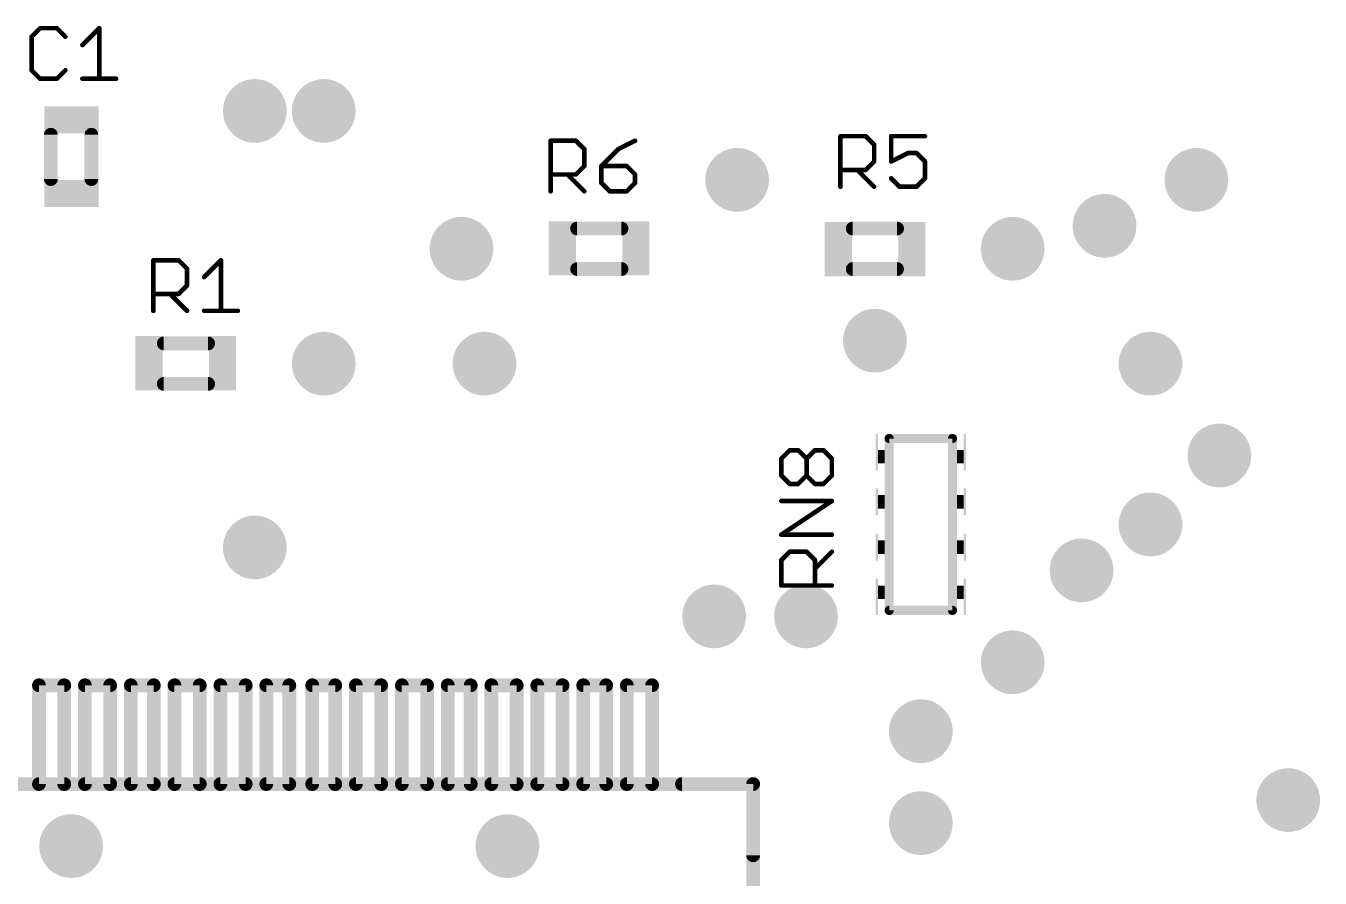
# Model space of a CAD drawing. Extents: x -2.4 to 65.5, y -2.3 to 59.9.
# Drawn here: x 31.12 to 45.44, y 32.41 to 41.83 of the extents above; entities that cross this region are included whole.
import ezdxf

# ---------------------------------------------------------------- set-up
doc = ezdxf.new("R2010")
doc.units = 0
for name, color, linetype in [('18', 94, 'CONTINUOUS'), ('21', 251, 'CONTINUOUS'), ('25', 251, 'CONTINUOUS'), ('51', 251, 'CONTINUOUS')]:
    doc.layers.add(name, color=color, linetype=linetype)

# ---------------------------------------------------------------- blocks, each defined once
blk = doc.blocks.new('RECT')
blk.add_solid([(-0.5, -0.5), (0.5, -0.5), (-0.5, 0.5), (0.5, 0.5)])
blk = doc.blocks.new('ROUNDV')
at = {"const_width": 0.5}
blk.add_lwpolyline([(0, -0.25, 1), (0, 0.25, 1), (0, -0.25)], format="xyb", dxfattribs=at)

msp = doc.modelspace()

# ---------------------------------------------------------------- linework, layer by layer
at = {"layer": '21', "const_width": 0.1524}
for points in [[(39.1668, 33.4518), (38.3794, 33.4518)], [(39.1668, 32.6644), (39.1668, 33.4518)]]:
    msp.add_lwpolyline(points, dxfattribs=at)
at = {"layer": '21', "const_width": 0.0762}
for points in [[(38.3794, 33.4899, 1), (38.3794, 33.4137)], [(39.2049, 33.4518, 1), (39.1287, 33.4518)], [(39.1668, 33.4137, 1), (39.1668, 33.4899)], [(39.1287, 32.6644, 1), (39.2049, 32.6644)]]:
    msp.add_lwpolyline(points, format="xyb", dxfattribs=at)
at = {"layer": '25', "const_width": 0.0508}
for points in [[(31.2794, 41.8089), (31.1862, 41.7157)], [(31.4658, 41.8089), (31.2794, 41.8089)], [(31.559, 41.7157), (31.4658, 41.8089)], [(31.7475, 41.6225), (31.9339, 41.8089)], [(31.9339, 41.8089), (31.9339, 41.2496)], [(31.1862, 41.7157), (31.1862, 41.3428)], [(31.1862, 41.3428), (31.2794, 41.2496)], [(31.2794, 41.2496), (31.4658, 41.2496)], [(31.4658, 41.2496), (31.559, 41.3428)], [(31.7475, 41.2496), (32.1203, 41.2496)], [(36.9266, 40.005), (36.9266, 40.5643)], [(36.9266, 40.5643), (37.2062, 40.5643)], [(37.2062, 40.5643), (37.2994, 40.4711)], [(37.8607, 40.5643), (37.6743, 40.4711)], [(40.132, 40.0558), (40.132, 40.6151)], [(40.132, 40.6151), (40.4116, 40.6151)], [(40.4116, 40.6151), (40.5049, 40.5219)], [(40.5049, 40.5219), (40.5049, 40.3354)], [(41.0662, 40.6151), (40.6933, 40.6151)], [(40.6933, 40.6151), (40.6933, 40.3354)], [(37.2994, 40.4711), (37.2994, 40.2846)], [(37.6743, 40.4711), (37.4879, 40.2846)], [(40.6933, 40.3354), (40.8797, 40.4287)], [(40.8797, 40.4287), (40.9729, 40.4287)], [(40.9729, 40.4287), (41.0662, 40.3354)], [(37.2994, 40.2846), (37.2062, 40.1914)], [(37.4879, 40.2846), (37.4879, 40.0982)], [(37.7675, 40.2846), (37.4879, 40.2846)], [(37.8607, 40.1914), (37.7675, 40.2846)], [(40.4116, 40.2422), (40.132, 40.2422)], [(40.3184, 40.2422), (40.5049, 40.0558)], [(40.5049, 40.3354), (40.4116, 40.2422)], [(41.0662, 40.3354), (41.0662, 40.149)], [(37.2062, 40.1914), (36.9266, 40.1914)], [(37.113, 40.1914), (37.2994, 40.005)], [(37.4879, 40.0982), (37.5811, 40.005)], [(37.7675, 40.005), (37.8607, 40.0982)], [(37.8607, 40.0982), (37.8607, 40.1914)], [(40.7865, 40.0558), (40.6933, 40.149)], [(41.0662, 40.149), (40.9729, 40.0558)], [(37.5811, 40.005), (37.7675, 40.005)], [(40.9729, 40.0558), (40.7865, 40.0558)], [(32.5324, 38.6842), (32.5324, 39.2435)], [(32.5324, 39.2435), (32.812, 39.2435)], [(32.812, 39.2435), (32.9052, 39.1503)], [(33.0937, 39.0571), (33.2801, 39.2435)], [(33.2801, 39.2435), (33.2801, 38.6842)], [(32.9052, 39.1503), (32.9052, 38.9638)], [(32.9052, 38.9638), (32.812, 38.8706)], [(32.812, 38.8706), (32.5324, 38.8706)], [(32.7188, 38.8706), (32.9052, 38.6842)], [(33.0937, 38.6842), (33.4665, 38.6842)], [(39.4777, 37.0497), (39.5709, 37.1429)], [(39.5709, 37.1429), (39.6641, 37.1429)], [(39.6641, 37.1429), (39.7574, 37.0497)], [(39.7574, 37.0497), (39.8506, 37.1429)], [(39.8506, 37.1429), (39.9438, 37.1429)], [(39.9438, 37.1429), (40.037, 37.0497)], [(39.4777, 36.8633), (39.4777, 37.0497)], [(39.7574, 36.8633), (39.7574, 37.0497)], [(40.037, 37.0497), (40.037, 36.8633)], [(39.5709, 36.7701), (39.4777, 36.8633)], [(39.6641, 36.7701), (39.5709, 36.7701)], [(39.7574, 36.8633), (39.6641, 36.7701)], [(39.8506, 36.7701), (39.7574, 36.8633)], [(39.9438, 36.7701), (39.8506, 36.7701)], [(40.037, 36.8633), (39.9438, 36.7701)], [(39.4777, 36.2088), (40.037, 36.5816)], [(40.037, 36.5816), (39.4777, 36.5816)], [(40.037, 36.2088), (39.4777, 36.2088)], [(39.4777, 35.9271), (39.5709, 36.0203)], [(39.4777, 35.6475), (39.4777, 35.9271)], [(39.5709, 36.0203), (39.7574, 36.0203)], [(39.7574, 36.0203), (39.8506, 35.9271)], [(39.8506, 35.8339), (40.037, 36.0203)], [(39.8506, 35.9271), (39.8506, 35.6475)], [(40.037, 35.6475), (39.4777, 35.6475)]]:
    msp.add_lwpolyline(points, dxfattribs=at)
at = {"layer": '25', "const_width": 0.0254}
for points in [[(31.2794, 41.8216, 1), (31.2794, 41.7962)], [(31.2884, 41.7999, 1), (31.2704, 41.8179)], [(31.4748, 41.8179, 1), (31.4568, 41.7999)], [(31.4658, 41.7962, 1), (31.4658, 41.8216)], [(31.9466, 41.8089, 1), (31.9212, 41.8089)], [(31.9429, 41.7999, 1), (31.9249, 41.8179)], [(31.1989, 41.7157, 1), (31.1735, 41.7157)], [(31.1772, 41.7246, 1), (31.1952, 41.7067)], [(31.55, 41.7067, 1), (31.568, 41.7246)], [(31.7385, 41.6314, 1), (31.7565, 41.6135)], [(31.1952, 41.3518, 1), (31.1772, 41.3338)], [(31.1735, 41.3428, 1), (31.1989, 41.3428)], [(31.2794, 41.2623, 1), (31.2794, 41.2369)], [(31.2704, 41.2406, 1), (31.2884, 41.2586)], [(31.4568, 41.2586, 1), (31.4748, 41.2406)], [(31.4658, 41.2369, 1), (31.4658, 41.2623)], [(31.568, 41.3338, 1), (31.55, 41.3518)], [(31.7475, 41.2623, 1), (31.7475, 41.2369)], [(31.9212, 41.2496, 1), (31.9466, 41.2496)], [(32.1203, 41.2369, 1), (32.1203, 41.2623)], [(36.9393, 40.5643, 1), (36.9139, 40.5643)], [(36.9266, 40.577, 1), (36.9266, 40.5516)], [(37.2152, 40.5733, 1), (37.1972, 40.5553)], [(37.2062, 40.5516, 1), (37.2062, 40.577)], [(37.8664, 40.5529, 1), (37.8551, 40.5756)], [(40.1447, 40.6151, 1), (40.1193, 40.6151)], [(40.132, 40.6278, 1), (40.132, 40.6024)], [(40.4206, 40.6241, 1), (40.4027, 40.6061)], [(40.4116, 40.6024, 1), (40.4116, 40.6278)], [(40.5176, 40.5219, 1), (40.4922, 40.5219)], [(40.4959, 40.5129, 1), (40.5138, 40.5308)], [(40.6933, 40.6278, 1), (40.6933, 40.6024)], [(40.706, 40.6151, 1), (40.6806, 40.6151)], [(41.0662, 40.6024, 1), (41.0662, 40.6278)], [(37.3121, 40.4711, 1), (37.2867, 40.4711)], [(37.2904, 40.4621, 1), (37.3084, 40.48)], [(37.6686, 40.4824, 1), (37.68, 40.4597)], [(37.6833, 40.4621, 1), (37.6653, 40.48)], [(40.8797, 40.4414, 1), (40.8797, 40.416)], [(40.8854, 40.4173, 1), (40.8741, 40.44)], [(40.9819, 40.4376, 1), (40.964, 40.4197)], [(40.9729, 40.416, 1), (40.9729, 40.4414)], [(37.2867, 40.2846, 1), (37.3121, 40.2846)], [(37.3084, 40.2757, 1), (37.2904, 40.2936)], [(37.5006, 40.2846, 1), (37.4752, 40.2846)], [(37.4879, 40.2973, 1), (37.4879, 40.2719)], [(37.4789, 40.2936, 1), (37.4969, 40.2757)], [(37.7765, 40.2936, 1), (37.7585, 40.2757)], [(37.7675, 40.2719, 1), (37.7675, 40.2973)], [(40.132, 40.2549, 1), (40.132, 40.2295)], [(40.3274, 40.2512, 1), (40.3094, 40.2332)], [(40.4027, 40.2512, 1), (40.4206, 40.2332)], [(40.4116, 40.2295, 1), (40.4116, 40.2549)], [(40.4922, 40.3354, 1), (40.5176, 40.3354)], [(40.5138, 40.3265, 1), (40.4959, 40.3444)], [(40.6876, 40.3468, 1), (40.699, 40.3241)], [(40.6806, 40.3354, 1), (40.706, 40.3354)], [(41.0789, 40.3354, 1), (41.0535, 40.3354)], [(41.0572, 40.3265, 1), (41.0751, 40.3444)], [(36.9266, 40.2041, 1), (36.9266, 40.1787)], [(37.122, 40.2004, 1), (37.104, 40.1824)], [(37.1972, 40.2004, 1), (37.2152, 40.1824)], [(37.2062, 40.1787, 1), (37.2062, 40.2041)], [(37.4969, 40.1072, 1), (37.4789, 40.0892)], [(37.4752, 40.0982, 1), (37.5006, 40.0982)], [(37.8734, 40.1914, 1), (37.848, 40.1914)], [(37.848, 40.0982, 1), (37.8734, 40.0982)], [(37.8518, 40.1824, 1), (37.8697, 40.2004)], [(37.8697, 40.0892, 1), (37.8518, 40.1072)], [(40.7023, 40.158, 1), (40.6843, 40.14)], [(41.0535, 40.149, 1), (41.0789, 40.149)], [(41.0751, 40.14, 1), (41.0572, 40.158)], [(36.9139, 40.005, 1), (36.9393, 40.005)], [(37.2904, 39.996, 1), (37.3084, 40.014)], [(37.5811, 40.0177, 1), (37.5811, 39.9923)], [(37.5721, 39.996, 1), (37.5901, 40.014)], [(37.7585, 40.014, 1), (37.7765, 39.996)], [(37.7675, 39.9923, 1), (37.7675, 40.0177)], [(40.1193, 40.0558, 1), (40.1447, 40.0558)], [(40.4959, 40.0468, 1), (40.5138, 40.0648)], [(40.7865, 40.0685, 1), (40.7865, 40.0431)], [(40.7775, 40.0468, 1), (40.7955, 40.0648)], [(40.964, 40.0648, 1), (40.9819, 40.0468)], [(40.9729, 40.0431, 1), (40.9729, 40.0685)], [(32.5451, 39.2435, 1), (32.5197, 39.2435)], [(32.5324, 39.2562, 1), (32.5324, 39.2308)], [(32.821, 39.2525, 1), (32.803, 39.2345)], [(32.812, 39.2308, 1), (32.812, 39.2562)], [(33.2928, 39.2435, 1), (33.2674, 39.2435)], [(33.2891, 39.2345, 1), (33.2711, 39.2525)], [(32.9179, 39.1503, 1), (32.8925, 39.1503)], [(32.8962, 39.1413, 1), (32.9142, 39.1592)], [(32.8925, 38.9638, 1), (32.9179, 38.9638)], [(32.9142, 38.9549, 1), (32.8962, 38.9728)], [(33.0847, 39.066, 1), (33.1027, 39.0481)], [(32.5324, 38.8833, 1), (32.5324, 38.8579)], [(32.7278, 38.8796, 1), (32.7098, 38.8616)], [(32.803, 38.8796, 1), (32.821, 38.8616)], [(32.812, 38.8579, 1), (32.812, 38.8833)], [(32.5197, 38.6842, 1), (32.5451, 38.6842)], [(32.8962, 38.6752, 1), (32.9142, 38.6932)], [(33.0937, 38.6969, 1), (33.0937, 38.6715)], [(33.2674, 38.6842, 1), (33.2928, 38.6842)], [(33.4665, 38.6715, 1), (33.4665, 38.6969)], [(39.5709, 37.1556, 1), (39.5709, 37.1302)], [(39.5799, 37.134, 1), (39.562, 37.1519)], [(39.6731, 37.1519, 1), (39.6552, 37.134)], [(39.6641, 37.1302, 1), (39.6641, 37.1556)], [(39.8506, 37.1556, 1), (39.8506, 37.1302)], [(39.8596, 37.134, 1), (39.8416, 37.1519)], [(39.9528, 37.1519, 1), (39.9348, 37.134)], [(39.9438, 37.1302, 1), (39.9438, 37.1556)], [(39.4904, 37.0497, 1), (39.465, 37.0497)], [(39.4687, 37.0587, 1), (39.4867, 37.0407)], [(39.7701, 37.0497, 1), (39.7447, 37.0497)], [(39.7484, 37.0587, 1), (39.7663, 37.0407)], [(39.7484, 37.0407, 1), (39.7663, 37.0587)], [(40.0497, 37.0497, 1), (40.0243, 37.0497)], [(40.028, 37.0407, 1), (40.046, 37.0587)], [(39.4867, 36.8723, 1), (39.4687, 36.8543)], [(39.465, 36.8633, 1), (39.4904, 36.8633)], [(39.5709, 36.7828, 1), (39.5709, 36.7574)], [(39.562, 36.7611, 1), (39.5799, 36.7791)], [(39.6552, 36.7791, 1), (39.6731, 36.7611)], [(39.6641, 36.7574, 1), (39.6641, 36.7828)], [(39.7663, 36.8723, 1), (39.7484, 36.8543)], [(39.7447, 36.8633, 1), (39.7701, 36.8633)], [(39.7663, 36.8543, 1), (39.7484, 36.8723)], [(39.8506, 36.7828, 1), (39.8506, 36.7574)], [(39.8416, 36.7611, 1), (39.8596, 36.7791)], [(39.9348, 36.7791, 1), (39.9528, 36.7611)], [(39.9438, 36.7574, 1), (39.9438, 36.7828)], [(40.0243, 36.8633, 1), (40.0497, 36.8633)], [(40.046, 36.8543, 1), (40.028, 36.8723)], [(39.4777, 36.5943, 1), (39.4777, 36.5689)], [(40.044, 36.5711, 1), (40.03, 36.5922)], [(40.037, 36.5689, 1), (40.037, 36.5943)], [(39.4777, 36.2215, 1), (39.4777, 36.1961)], [(39.4707, 36.2193, 1), (39.4848, 36.1982)], [(40.037, 36.1961, 1), (40.037, 36.2215)], [(39.4904, 35.9271, 1), (39.465, 35.9271)], [(39.4687, 35.9361, 1), (39.4867, 35.9181)], [(39.5709, 36.033, 1), (39.5709, 36.0076)], [(39.5799, 36.0113, 1), (39.562, 36.0293)], [(39.7663, 36.0293, 1), (39.7484, 36.0113)], [(39.7574, 36.0076, 1), (39.7574, 36.033)], [(39.8633, 35.9271, 1), (39.8379, 35.9271)], [(39.8416, 35.9181, 1), (39.8596, 35.9361)], [(40.046, 36.0113, 1), (40.028, 36.0293)], [(39.8416, 35.8429, 1), (39.8596, 35.8249)], [(39.4777, 35.6602, 1), (39.4777, 35.6348)], [(39.465, 35.6475, 1), (39.4904, 35.6475)], [(39.8379, 35.6475, 1), (39.8633, 35.6475)], [(40.037, 35.6348, 1), (40.037, 35.6602)]]:
    msp.add_lwpolyline(points, format="xyb", dxfattribs=at)
at = {"layer": '51'}
for points, const_width in [([(31.399, 40.141), (31.399, 40.631)], 0.1524), ([(31.847, 40.631), (31.847, 40.141)], 0.1524), ([(37.22, 39.594), (37.71, 39.594)], 0.1524), ([(40.268, 39.594), (40.758, 39.594)], 0.1524), ([(37.71, 39.146), (37.22, 39.146)], 0.1524), ([(40.758, 39.146), (40.268, 39.146)], 0.1524), ([(32.648, 38.324), (33.138, 38.324)], 0.1524), ([(33.138, 37.876), (32.648, 37.876)], 0.1524), ([(40.671, 35.372), (40.671, 37.272)], 0.1016), ([(40.671, 37.272), (41.371, 37.272)], 0.1016), ([(41.371, 37.272), (41.371, 35.372)], 0.1016), ([(41.371, 35.372), (40.671, 35.372)], 0.1016), ([(31.5468, 34.544), (31.2674, 34.544)], 0.1524), ([(31.2674, 34.544), (31.2674, 33.4518)], 0.1524), ([(31.5468, 33.4518), (31.5468, 34.544)], 0.1524), ([(32.0548, 34.544), (31.7754, 34.544)], 0.1524), ([(31.7754, 34.544), (31.7754, 33.4518)], 0.1524), ([(32.0548, 33.4518), (32.0548, 34.544)], 0.1524), ([(32.5374, 34.544), (32.2834, 34.544)], 0.1524), ([(32.2834, 34.544), (32.2834, 33.4518)], 0.1524), ([(32.5374, 33.4518), (32.5374, 34.544)], 0.1524), ([(33.0454, 34.544), (32.766, 34.544)], 0.1524), ([(32.766, 34.544), (32.766, 33.4518)], 0.1524), ([(33.0454, 33.4518), (33.0454, 34.544)], 0.1524), ([(33.5534, 34.544), (33.274, 34.544)], 0.1524), ([(33.274, 34.544), (33.274, 33.4518)], 0.1524), ([(33.5534, 33.4518), (33.5534, 34.544)], 0.1524), ([(34.036, 34.544), (33.782, 34.544)], 0.1524), ([(33.782, 34.544), (33.782, 33.4518)], 0.1524), ([(34.036, 33.4518), (34.036, 34.544)], 0.1524), ([(34.544, 34.544), (34.29, 34.544)], 0.1524), ([(34.29, 34.544), (34.29, 33.4518)], 0.1524), ([(34.544, 33.4518), (34.544, 34.544)], 0.1524), ([(35.052, 34.544), (34.7726, 34.544)], 0.1524), ([(34.7726, 34.544), (34.7726, 33.4518)], 0.1524), ([(35.052, 33.4518), (35.052, 34.544)], 0.1524), ([(35.56, 34.544), (35.2806, 34.544)], 0.1524), ([(35.2806, 34.544), (35.2806, 33.4518)], 0.1524), ([(35.56, 33.4518), (35.56, 34.544)], 0.1524), ([(36.0426, 34.544), (35.7886, 34.544)], 0.1524), ([(35.7886, 34.544), (35.7886, 33.4518)], 0.1524), ([(36.0426, 33.4518), (36.0426, 34.544)], 0.1524), ([(36.5506, 34.544), (36.2712, 34.544)], 0.1524), ([(36.2712, 34.544), (36.2712, 33.4518)], 0.1524), ([(36.5506, 33.4518), (36.5506, 34.544)], 0.1524), ([(37.0586, 34.544), (36.7792, 34.544)], 0.1524), ([(36.7792, 34.544), (36.7792, 33.4518)], 0.1524), ([(37.0586, 33.4518), (37.0586, 34.544)], 0.1524), ([(37.5412, 34.544), (37.2872, 34.544)], 0.1524), ([(37.2872, 34.544), (37.2872, 33.4518)], 0.1524), ([(37.5412, 33.4518), (37.5412, 34.544)], 0.1524), ([(38.0492, 34.544), (37.7698, 34.544)], 0.1524), ([(37.7698, 34.544), (37.7698, 33.4518)], 0.1524), ([(38.0492, 33.4518), (38.0492, 34.544)], 0.1524), ([(39.1668, 33.4518), (29.1592, 33.4518)], 0.1524), ([(31.2674, 33.4518), (31.5468, 33.4518)], 0.1524), ([(31.7754, 33.4518), (32.0548, 33.4518)], 0.1524), ([(32.2834, 33.4518), (32.5374, 33.4518)], 0.1524), ([(32.766, 33.4518), (33.0454, 33.4518)], 0.1524), ([(33.274, 33.4518), (33.5534, 33.4518)], 0.1524), ([(33.782, 33.4518), (34.036, 33.4518)], 0.1524), ([(34.29, 33.4518), (34.544, 33.4518)], 0.1524), ([(34.7726, 33.4518), (35.052, 33.4518)], 0.1524), ([(35.2806, 33.4518), (35.56, 33.4518)], 0.1524), ([(35.7886, 33.4518), (36.0426, 33.4518)], 0.1524), ([(36.2712, 33.4518), (36.5506, 33.4518)], 0.1524), ([(36.7792, 33.4518), (37.0586, 33.4518)], 0.1524), ([(37.2872, 33.4518), (37.5412, 33.4518)], 0.1524), ([(37.7698, 33.4518), (38.0492, 33.4518)], 0.1524), ([(39.1668, 23.4442), (39.1668, 33.4518)], 0.1524)]:
    msp.add_lwpolyline(points, dxfattribs=dict(at, const_width=const_width))
for points, const_width in [([(31.4371, 40.631, 1), (31.3609, 40.631)], 0.0762), ([(31.8851, 40.631, 1), (31.8089, 40.631)], 0.0762), ([(31.3609, 40.141, 1), (31.4371, 40.141)], 0.0762), ([(31.8089, 40.141, 1), (31.8851, 40.141)], 0.0762), ([(37.22, 39.6321, 1), (37.22, 39.5559)], 0.0762), ([(37.71, 39.5559, 1), (37.71, 39.6321)], 0.0762), ([(40.268, 39.6321, 1), (40.268, 39.5559)], 0.0762), ([(40.758, 39.5559, 1), (40.758, 39.6321)], 0.0762), ([(37.22, 39.1841, 1), (37.22, 39.1079)], 0.0762), ([(37.71, 39.1079, 1), (37.71, 39.1841)], 0.0762), ([(40.268, 39.1841, 1), (40.268, 39.1079)], 0.0762), ([(40.758, 39.1079, 1), (40.758, 39.1841)], 0.0762), ([(32.648, 38.3621, 1), (32.648, 38.2859)], 0.0762), ([(33.138, 38.2859, 1), (33.138, 38.3621)], 0.0762), ([(32.648, 37.9141, 1), (32.648, 37.8379)], 0.0762), ([(33.138, 37.8379, 1), (33.138, 37.9141)], 0.0762), ([(40.6964, 37.272, 1), (40.6456, 37.272)], 0.0508), ([(40.671, 37.2974, 1), (40.671, 37.2466)], 0.0508), ([(41.3964, 37.272, 1), (41.3456, 37.272)], 0.0508), ([(41.371, 37.2466, 1), (41.371, 37.2974)], 0.0508), ([(40.671, 35.3974, 1), (40.671, 35.3466)], 0.0508), ([(40.6456, 35.372, 1), (40.6964, 35.372)], 0.0508), ([(41.3456, 35.372, 1), (41.3964, 35.372)], 0.0508), ([(41.371, 35.3466, 1), (41.371, 35.3974)], 0.0508), ([(31.2674, 34.5821, 1), (31.2674, 34.5059)], 0.0762), ([(31.3055, 34.544, 1), (31.2293, 34.544)], 0.0762), ([(31.5849, 34.544, 1), (31.5087, 34.544)], 0.0762), ([(31.5468, 34.5059, 1), (31.5468, 34.5821)], 0.0762), ([(31.7754, 34.5821, 1), (31.7754, 34.5059)], 0.0762), ([(31.8135, 34.544, 1), (31.7373, 34.544)], 0.0762), ([(32.0929, 34.544, 1), (32.0167, 34.544)], 0.0762), ([(32.0548, 34.5059, 1), (32.0548, 34.5821)], 0.0762), ([(32.2834, 34.5821, 1), (32.2834, 34.5059)], 0.0762), ([(32.3215, 34.544, 1), (32.2453, 34.544)], 0.0762), ([(32.5755, 34.544, 1), (32.4993, 34.544)], 0.0762), ([(32.5374, 34.5059, 1), (32.5374, 34.5821)], 0.0762), ([(32.766, 34.5821, 1), (32.766, 34.5059)], 0.0762), ([(32.8041, 34.544, 1), (32.7279, 34.544)], 0.0762), ([(33.0835, 34.544, 1), (33.0073, 34.544)], 0.0762), ([(33.0454, 34.5059, 1), (33.0454, 34.5821)], 0.0762), ([(33.274, 34.5821, 1), (33.274, 34.5059)], 0.0762), ([(33.3121, 34.544, 1), (33.2359, 34.544)], 0.0762), ([(33.5915, 34.544, 1), (33.5153, 34.544)], 0.0762), ([(33.5534, 34.5059, 1), (33.5534, 34.5821)], 0.0762), ([(33.782, 34.5821, 1), (33.782, 34.5059)], 0.0762), ([(33.8201, 34.544, 1), (33.7439, 34.544)], 0.0762), ([(34.0741, 34.544, 1), (33.9979, 34.544)], 0.0762), ([(34.036, 34.5059, 1), (34.036, 34.5821)], 0.0762), ([(34.29, 34.5821, 1), (34.29, 34.5059)], 0.0762), ([(34.3281, 34.544, 1), (34.2519, 34.544)], 0.0762), ([(34.5821, 34.544, 1), (34.5059, 34.544)], 0.0762), ([(34.544, 34.5059, 1), (34.544, 34.5821)], 0.0762), ([(34.7726, 34.5821, 1), (34.7726, 34.5059)], 0.0762), ([(34.8107, 34.544, 1), (34.7345, 34.544)], 0.0762), ([(35.0901, 34.544, 1), (35.0139, 34.544)], 0.0762), ([(35.052, 34.5059, 1), (35.052, 34.5821)], 0.0762), ([(35.2806, 34.5821, 1), (35.2806, 34.5059)], 0.0762), ([(35.3187, 34.544, 1), (35.2425, 34.544)], 0.0762), ([(35.5981, 34.544, 1), (35.5219, 34.544)], 0.0762), ([(35.56, 34.5059, 1), (35.56, 34.5821)], 0.0762), ([(35.7886, 34.5821, 1), (35.7886, 34.5059)], 0.0762), ([(35.8267, 34.544, 1), (35.7505, 34.544)], 0.0762), ([(36.0807, 34.544, 1), (36.0045, 34.544)], 0.0762), ([(36.0426, 34.5059, 1), (36.0426, 34.5821)], 0.0762), ([(36.2712, 34.5821, 1), (36.2712, 34.5059)], 0.0762), ([(36.3093, 34.544, 1), (36.2331, 34.544)], 0.0762), ([(36.5887, 34.544, 1), (36.5125, 34.544)], 0.0762), ([(36.5506, 34.5059, 1), (36.5506, 34.5821)], 0.0762), ([(36.7792, 34.5821, 1), (36.7792, 34.5059)], 0.0762), ([(36.8173, 34.544, 1), (36.7411, 34.544)], 0.0762), ([(37.0967, 34.544, 1), (37.0205, 34.544)], 0.0762), ([(37.0586, 34.5059, 1), (37.0586, 34.5821)], 0.0762), ([(37.2872, 34.5821, 1), (37.2872, 34.5059)], 0.0762), ([(37.3253, 34.544, 1), (37.2491, 34.544)], 0.0762), ([(37.5793, 34.544, 1), (37.5031, 34.544)], 0.0762), ([(37.5412, 34.5059, 1), (37.5412, 34.5821)], 0.0762), ([(37.7698, 34.5821, 1), (37.7698, 34.5059)], 0.0762), ([(37.8079, 34.544, 1), (37.7317, 34.544)], 0.0762), ([(38.0873, 34.544, 1), (38.0111, 34.544)], 0.0762), ([(38.0492, 34.5059, 1), (38.0492, 34.5821)], 0.0762), ([(31.2674, 33.4899, 1), (31.2674, 33.4137)], 0.0762), ([(31.5468, 33.4137, 1), (31.5468, 33.4899)], 0.0762), ([(31.7754, 33.4899, 1), (31.7754, 33.4137)], 0.0762), ([(32.0548, 33.4137, 1), (32.0548, 33.4899)], 0.0762), ([(32.2834, 33.4899, 1), (32.2834, 33.4137)], 0.0762), ([(32.5374, 33.4137, 1), (32.5374, 33.4899)], 0.0762), ([(32.766, 33.4899, 1), (32.766, 33.4137)], 0.0762), ([(33.0454, 33.4137, 1), (33.0454, 33.4899)], 0.0762), ([(33.274, 33.4899, 1), (33.274, 33.4137)], 0.0762), ([(33.5534, 33.4137, 1), (33.5534, 33.4899)], 0.0762), ([(33.782, 33.4899, 1), (33.782, 33.4137)], 0.0762), ([(34.036, 33.4137, 1), (34.036, 33.4899)], 0.0762), ([(34.29, 33.4899, 1), (34.29, 33.4137)], 0.0762), ([(34.544, 33.4137, 1), (34.544, 33.4899)], 0.0762), ([(34.7726, 33.4899, 1), (34.7726, 33.4137)], 0.0762), ([(35.052, 33.4137, 1), (35.052, 33.4899)], 0.0762), ([(35.2806, 33.4899, 1), (35.2806, 33.4137)], 0.0762), ([(35.56, 33.4137, 1), (35.56, 33.4899)], 0.0762), ([(35.7886, 33.4899, 1), (35.7886, 33.4137)], 0.0762), ([(36.0426, 33.4137, 1), (36.0426, 33.4899)], 0.0762), ([(36.2712, 33.4899, 1), (36.2712, 33.4137)], 0.0762), ([(36.5506, 33.4137, 1), (36.5506, 33.4899)], 0.0762), ([(36.7792, 33.4899, 1), (36.7792, 33.4137)], 0.0762), ([(37.0586, 33.4137, 1), (37.0586, 33.4899)], 0.0762), ([(37.2872, 33.4899, 1), (37.2872, 33.4137)], 0.0762), ([(37.5412, 33.4137, 1), (37.5412, 33.4899)], 0.0762), ([(37.7698, 33.4899, 1), (37.7698, 33.4137)], 0.0762), ([(38.0492, 33.4137, 1), (38.0492, 33.4899)], 0.0762), ([(39.2049, 33.4518, 1), (39.1287, 33.4518)], 0.0762), ([(39.1668, 33.4137, 1), (39.1668, 33.4899)], 0.0762), ([(31.2293, 33.4518, 1), (31.3055, 33.4518)], 0.0762), ([(31.5087, 33.4518, 1), (31.5849, 33.4518)], 0.0762), ([(31.7373, 33.4518, 1), (31.8135, 33.4518)], 0.0762), ([(32.0167, 33.4518, 1), (32.0929, 33.4518)], 0.0762), ([(32.2453, 33.4518, 1), (32.3215, 33.4518)], 0.0762), ([(32.4993, 33.4518, 1), (32.5755, 33.4518)], 0.0762), ([(32.7279, 33.4518, 1), (32.8041, 33.4518)], 0.0762), ([(33.0073, 33.4518, 1), (33.0835, 33.4518)], 0.0762), ([(33.2359, 33.4518, 1), (33.3121, 33.4518)], 0.0762), ([(33.5153, 33.4518, 1), (33.5915, 33.4518)], 0.0762), ([(33.7439, 33.4518, 1), (33.8201, 33.4518)], 0.0762), ([(33.9979, 33.4518, 1), (34.0741, 33.4518)], 0.0762), ([(34.2519, 33.4518, 1), (34.3281, 33.4518)], 0.0762), ([(34.5059, 33.4518, 1), (34.5821, 33.4518)], 0.0762), ([(34.7345, 33.4518, 1), (34.8107, 33.4518)], 0.0762), ([(35.0139, 33.4518, 1), (35.0901, 33.4518)], 0.0762), ([(35.2425, 33.4518, 1), (35.3187, 33.4518)], 0.0762), ([(35.5219, 33.4518, 1), (35.5981, 33.4518)], 0.0762), ([(35.7505, 33.4518, 1), (35.8267, 33.4518)], 0.0762), ([(36.0045, 33.4518, 1), (36.0807, 33.4518)], 0.0762), ([(36.2331, 33.4518, 1), (36.3093, 33.4518)], 0.0762), ([(36.5125, 33.4518, 1), (36.5887, 33.4518)], 0.0762), ([(36.7411, 33.4518, 1), (36.8173, 33.4518)], 0.0762), ([(37.0205, 33.4518, 1), (37.0967, 33.4518)], 0.0762), ([(37.2491, 33.4518, 1), (37.3253, 33.4518)], 0.0762), ([(37.5031, 33.4518, 1), (37.5793, 33.4518)], 0.0762), ([(37.7317, 33.4518, 1), (37.8079, 33.4518)], 0.0762), ([(38.0111, 33.4518, 1), (38.0873, 33.4518)], 0.0762)]:
    msp.add_lwpolyline(points, format="xyb", dxfattribs=dict(at, const_width=const_width))

# ---------------------------------------------------------------- block references
at = {"layer": '18', "xscale": 0.7048, "yscale": 0.7048}
for p in [(33.655, 40.894), (34.417, 40.894), (38.989, 40.132), (44.069, 40.132), (43.053, 39.624), (35.941, 39.37), (42.037, 39.37), (40.513, 38.354), (34.417, 38.1), (36.195, 38.1), (43.561, 38.1), (44.323, 37.084), (43.561, 36.322), (33.655, 36.068), (42.799, 35.814), (38.735, 35.306), (39.751, 35.306), (42.037, 34.798), (41.021, 34.036), (45.085, 33.274), (41.021, 33.02), (31.623, 32.766), (36.449, 32.766)]:
    msp.add_blockref('ROUNDV', p, dxfattribs=at)
at = {"layer": '51'}
for p, xscale, yscale, rotation in [((31.6279, 40.7948), 0.3, 0.5999, 90), ((31.6279, 39.982), 0.3, 0.5999, 90), ((37.0562, 39.3749), 0.3, 0.5999, 180), ((37.869, 39.3749), 0.3, 0.5999, 180), ((32.4842, 38.1048), 0.3, 0.5999, 180), ((33.297, 38.1048), 0.3, 0.5999, 180), ((40.5335, 37.122), 0.4, 0.025, 90), ((41.5085, 37.122), 0.4, 0.025, 270), ((40.5835, 37.072), 0.15, 0.075, 90), ((41.4585, 37.072), 0.15, 0.075, 270), ((40.5335, 36.572), 0.3, 0.025, 90), ((40.5835, 36.572), 0.15, 0.075, 90), ((41.4585, 36.572), 0.15, 0.075, 270), ((41.5085, 36.572), 0.3, 0.025, 270), ((40.5335, 36.072), 0.3, 0.025, 90), ((41.5085, 36.072), 0.3, 0.025, 270), ((40.5835, 36.072), 0.15, 0.075, 90), ((41.4585, 36.072), 0.15, 0.075, 270), ((40.5335, 35.522), 0.4, 0.025, 90), ((40.5835, 35.572), 0.15, 0.075, 90), ((41.4585, 35.572), 0.15, 0.075, 270), ((41.5085, 35.522), 0.4, 0.025, 270)]:
    msp.add_blockref('RECT', p, dxfattribs=dict(at, xscale=xscale, yscale=yscale, rotation=rotation))
at = {"layer": '51', "xscale": 0.3, "yscale": 0.5999}
for p in [(40.109, 39.3651), (40.9218, 39.3651)]:
    msp.add_blockref('RECT', p, dxfattribs=at)

doc.saveas('drawing.dxf')
